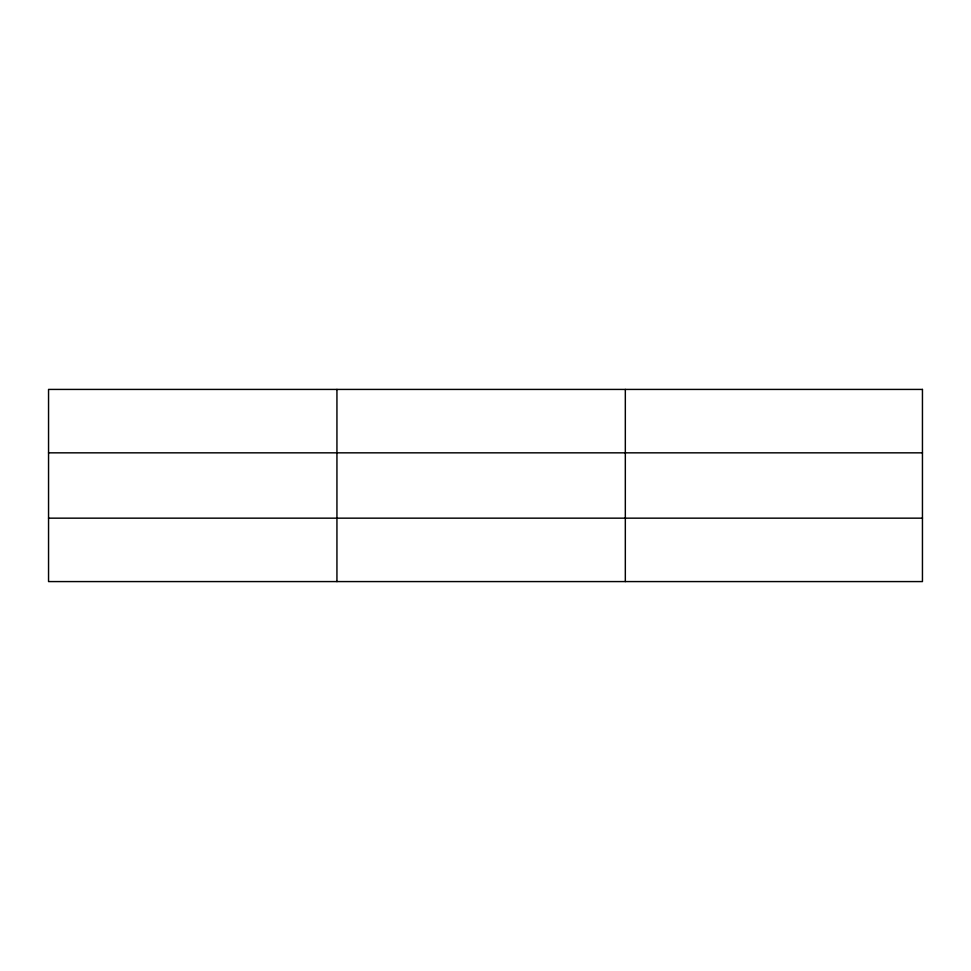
<?xml version="1.0" encoding="UTF-8"?>
<svg xmlns="http://www.w3.org/2000/svg" width="971" height="971" viewBox="0 0 971 971"><rect width="100%" height="100%" fill="white"/><g stroke="black" fill="none" stroke-linecap="round" stroke-linejoin="round"><path stroke-width="1.46" d="M336.937 581.58L336.937 389.42M625.324 581.58L625.324 389.42M48.55 452.838L922.45 452.838M48.55 518.162L922.45 518.162M922.45 389.42L922.45 581.58L48.55 581.58L48.55 389.42L922.45 389.42"/></g></svg>
